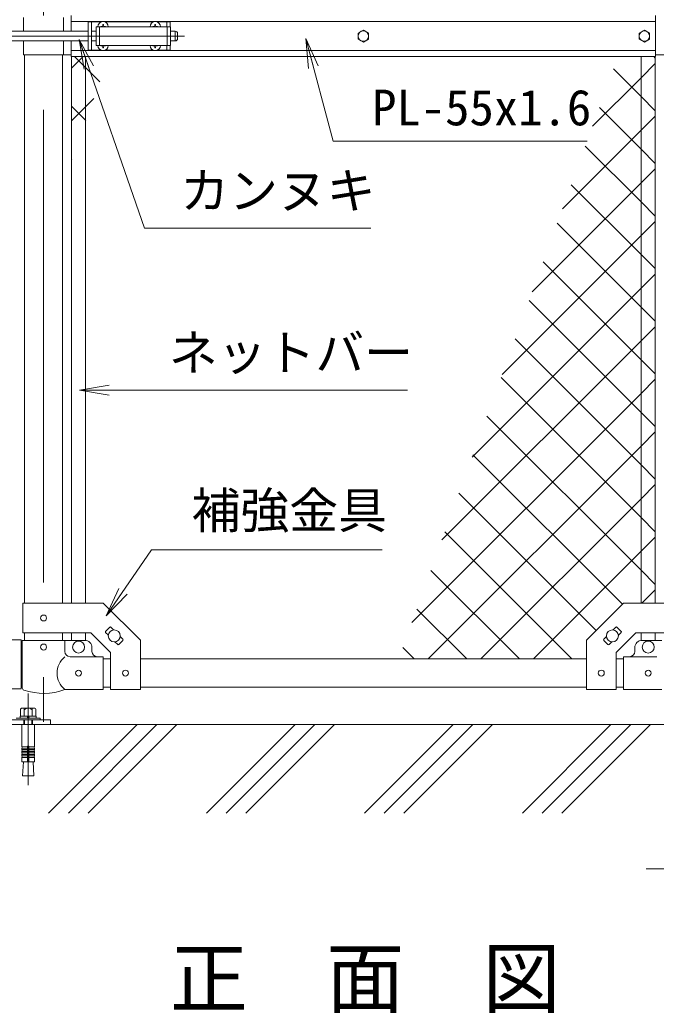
# Model space of a CAD drawing. Units: millimetres, scale not verified. Extents: x -4200 to 4200, y -2970 to 2970.
# Drawn here: x -2568 to -1713, y -627 to 708 of the extents above; entities that cross this region are included whole.
import ezdxf
from ezdxf.enums import TextEntityAlignment as Align

# ---------------------------------------------------------------- set-up
doc = ezdxf.new("R2010")
doc.units = ezdxf.units.MM
doc.header["$LTSCALE"] = 20
doc.linetypes.add('DASHED', pattern=[7.5, 6, -1.5])
doc.linetypes.add('USER1', pattern=[50.8, 31.75, -6.35, 6.35, -6.35])
doc.layers.add('0-0_D-TTL-TXT', color=7, linetype='Continuous')
for name, color, linetype, lineweight in [('0-1_D-BMK', 2, 'USER1', 13), ('0-2_D-STR1', 1, 'Continuous', 18), ('0-3_D-STR3', 3, 'Continuous', 13), ('0-4_D-STR-DIM', 7, 'Continuous', 9), ('0-5_0', 3, 'Continuous', 18), ('0-6_D-STR-TXT', 7, 'Continuous', 9), ('0-7_D-STR2', 7, 'Continuous', 9), ('0-9_D-BGD', 7, 'Continuous', 9)]:
    doc.layers.add(name, color=color, linetype=linetype, lineweight=lineweight)
doc.styles.add('ＭＳ ゴシック', font='')
doc.styles.get('ＭＳ ゴシック').set_extended_font_data('MS Gothic')

# ---------------------------------------------------------------- blocks, each defined once
blk = doc.blocks.new('_Open')
at = {"layer": '0-5_0', "color": 7, "lineweight": 9}
blk.add_line((-20, 3.33), (0, 0), dxfattribs=at)
blk.add_lwpolyline([(-20, -3.33), (0, 0), (-20, 0)], dxfattribs=at)

msp = doc.modelspace()

# ---------------------------------------------------------------- linework, layer by layer
at = {"layer": '0-1_D-BMK'}
for p, q in [((-2535.9, 1603.1), (-2535.9, -235.29)), ((-2666.59, 686.37), (-2346.59, 686.37)), ((-2556.55, -197.03), (-2556.55, -320.04))]:
    msp.add_line(p, q, dxfattribs=at)
at = {"layer": '0-2_D-STR1'}
for p, q in [((-2561.3, 661.37), (-2561.3, -75.58)), ((-2510.5, 661.37), (-2510.5, -75.58)), ((-2561.3, -115.58), (-2561.3, -125.63)), ((-2510.5, -115.58), (-2510.5, -125.63)), ((-2455.9, -150.63), (-2445.9, -150.63)), ((-2405.9, -150.63), (-1806.7, -150.63)), ((-1766.7, -150.63), (-1756.7, -150.63)), ((-2455.9, -188.63), (-2445.9, -188.63)), ((-2405.9, -188.63), (-1806.7, -188.63)), ((-1766.7, -188.63), (-1756.7, -188.63))]:
    msp.add_line(p, q, dxfattribs=at)
at = {"layer": '0-3_D-STR3'}
for p, q in [((-2562.9, 711.37), (-2562.9, 692.87)), ((-2508.9, 711.37), (-2508.9, 692.87)), ((-2498.8, 692.87), (-2498.8, 713.87)), ((-1713.8, 658.87), (-1713.8, 713.87)), ((-2498.8, 705.87), (-1713.8, 705.87)), ((-2475.9, 705.37), (-2475.9, 667.37)), ((-2475.9, 705.37), (-2458.49, 705.37)), ((-2471.4, 705.37), (-2471.4, 667.37)), ((-2465.4, 698.87), (-2465.4, 673.87)), ((-2465.4, 698.87), (-2365.4, 698.87)), ((-2457.75, 699.28), (-2459.05, 699.26)), ((-2459.05, 699.26), (-2459.05, 698.87)), ((-2456.29, 702.02), (-2456.31, 700.72)), ((-2456.29, 702.02), (-2455.5, 702.02)), ((-2455.5, 702.02), (-2455.48, 700.72)), ((-2453.3, 705.37), (-2388.49, 705.37)), ((-2387.75, 699.28), (-2389.05, 699.26)), ((-2389.05, 699.26), (-2389.05, 698.87)), ((-2386.29, 702.02), (-2386.31, 700.72)), ((-2386.29, 702.02), (-2385.5, 702.02)), ((-2385.5, 702.02), (-2385.48, 700.72)), ((-2384.04, 699.28), (-2382.75, 699.26)), ((-2383.3, 705.37), (-2365.9, 705.37)), ((-2382.75, 699.26), (-2382.75, 698.87)), ((-2370.4, 705.37), (-2370.4, 698.87)), ((-2365.9, 705.37), (-2365.9, 698.87)), ((-2365.4, 698.87), (-2365.4, 673.87)), ((-2599.25, 692.87), (-2475.9, 692.87)), ((-2471.4, 692.87), (-2465.4, 692.87)), ((-2365.4, 692.87), (-2358.9, 692.87)), ((-2358.9, 692.87), (-2358.9, 679.87)), ((-2355.9, 689.87), (-2355.9, 682.87)), ((-2599.25, 679.87), (-2475.9, 679.87)), ((-2562.9, 679.87), (-2562.9, 661.37)), ((-2508.9, 679.87), (-2508.9, 661.37)), ((-2498.8, 658.87), (-2498.8, 679.87)), ((-2475.9, 667.37), (-2458.49, 667.37)), ((-2471.4, 679.87), (-2465.4, 679.87)), ((-2465.4, 673.87), (-2365.4, 673.87)), ((-2459.05, 673.47), (-2459.05, 673.87)), ((-2457.75, 673.45), (-2459.05, 673.47)), ((-2456.29, 670.72), (-2456.31, 672.01)), ((-2456.29, 670.72), (-2455.5, 670.72)), ((-2455.5, 670.72), (-2455.48, 672.01)), ((-2454.04, 673.45), (-2452.75, 673.47)), ((-2453.3, 667.37), (-2388.49, 667.37)), ((-2452.75, 673.47), (-2452.75, 673.87)), ((-2389.05, 673.47), (-2389.05, 673.87)), ((-2387.75, 673.45), (-2389.05, 673.47)), ((-2386.29, 670.72), (-2386.31, 672.01)), ((-2386.29, 670.72), (-2385.5, 670.72)), ((-2385.5, 670.72), (-2385.48, 672.01)), ((-2384.04, 673.45), (-2382.75, 673.47)), ((-2383.3, 667.37), (-2365.9, 667.37)), ((-2382.75, 673.47), (-2382.75, 673.87)), ((-2370.4, 673.87), (-2370.4, 667.37)), ((-2365.9, 673.87), (-2365.9, 667.37)), ((-2365.4, 679.87), (-2358.9, 679.87)), ((-2562.9, 661.37), (-2498.8, 661.37)), ((-2498.8, 666.87), (-1713.8, 666.87)), ((-2498.8, 658.87), (-1713.8, 658.87)), ((-2498.4, 658.87), (-2498.4, -75.58)), ((-2479.4, 658.87), (-2479.4, -75.58)), ((-1733.2, 658.87), (-1733.2, -75.58)), ((-1714.2, 658.87), (-1714.2, -75.58)), ((-1649.7, 661.37), (-1713.8, 661.37)), ((-2563.6, -115.58), (-2563.6, -75.58)), ((-2563.6, -115.58), (-2472.46, -115.58)), ((-2498.4, -115.58), (-2498.4, -125.63)), ((-2479.4, -115.58), (-2479.4, -125.63)), ((-2472.46, -115.58), (-2445.9, -142.15)), ((-2452.56, -113.57), (-2446.91, -107.92)), ((-2452.56, -114.99), (-2448.85, -118.7)), ((-2445.49, -107.92), (-2441.78, -111.63)), ((-1767.1, -107.92), (-1770.82, -111.63)), ((-1740.13, -115.58), (-1766.7, -142.15)), ((-1760.03, -113.57), (-1765.69, -107.92)), ((-1760.03, -114.99), (-1763.74, -118.7)), ((-1649, -115.58), (-1740.13, -115.58)), ((-1733.2, -115.58), (-1733.2, -125.63)), ((-1714.2, -115.58), (-1714.2, -125.63)), ((-2565.85, -124.93), (-2656.55, -124.93)), ((-2565.85, -124.93), (-2565.85, -190.93)), ((-2564.45, -125.63), (-2507.35, -125.63)), ((-2564.45, -125.63), (-2564.45, -189.33)), ((-2507.35, -125.63), (-2507.35, -140.63)), ((-2507.35, -125.63), (-2480.9, -125.63)), ((-2440.02, -127.53), (-2436.3, -131.25)), ((-2434.89, -131.25), (-2429.23, -125.59)), ((-2432.94, -120.46), (-2429.23, -124.18)), ((-2405.9, -191.83), (-2405.9, -125.58)), ((-1806.7, -191.83), (-1806.7, -125.58)), ((-1779.65, -120.46), (-1783.36, -124.18)), ((-1777.71, -131.25), (-1783.36, -125.59)), ((-1772.58, -127.53), (-1776.29, -131.25)), ((-1705.25, -125.63), (-1731.7, -125.63)), ((-2470.9, -140.63), (-2470.9, -135.63)), ((-2445.9, -191.83), (-2445.9, -142.15)), ((-1766.7, -191.83), (-1766.7, -142.15)), ((-1741.7, -140.63), (-1741.7, -135.63)), ((-2455.9, -147.63), (-2500.35, -147.63)), ((-2455.9, -191.63), (-2455.9, -147.63)), ((-1756.7, -147.63), (-1712.25, -147.63)), ((-1756.7, -191.63), (-1756.7, -147.63)), ((-2565.85, -190.93), (-2681.55, -190.93)), ((-2455.9, -191.63), (-2507.35, -191.63)), ((-2445.9, -191.83), (-2405.9, -191.83)), ((-1766.7, -191.83), (-1806.7, -191.83)), ((-1756.7, -191.63), (-1705.25, -191.63)), ((-2566.94, -219.03), (-2566.94, -227.33)), ((-2548.75, -216.53), (-2564.34, -216.53)), ((-2562.55, -216.53), (-2550.55, -216.53)), ((-2561.74, -227.33), (-2561.74, -219.03)), ((-2551.35, -227.33), (-2551.35, -219.03)), ((-2546.15, -227.33), (-2546.15, -219.03)), ((-2540.55, -230.33), (-2572.55, -230.33)), ((-2545.8, -227.33), (-2567.3, -227.33)), ((-2567.3, -227.33), (-2567.3, -230.33)), ((-2567.3, -230.33), (-2545.8, -230.33)), ((-2566.94, -227.33), (-2546.15, -227.33)), ((-2565.2, -238.63), (-2565.2, -268.67)), ((-2562.54, -232.63), (-2562.54, -238.63)), ((-2561.46, -238.63), (-2561.46, -232.63)), ((-2558.05, -227.33), (-2557.24, -230.33)), ((-2555.05, -230.33), (-2555.85, -227.33)), ((-2551.62, -238.63), (-2551.62, -232.63)), ((-2550.54, -238.63), (-2550.54, -232.63)), ((-2547.9, -238.63), (-2547.9, -268.67)), ((-2545.8, -230.33), (-2545.8, -227.33)), ((-2540.55, -232.63), (-2540.55, -230.33)), ((-2557.55, -268.67), (-2565.2, -268.67)), ((-2565.2, -271.17), (-2564.76, -268.71)), ((-2565.2, -271.17), (-2557.55, -271.17)), ((-2565.2, -271.17), (-2565.2, -272.67)), ((-2565.2, -272.67), (-2557.55, -272.67)), ((-2565.2, -275.17), (-2564.76, -272.71)), ((-2565.2, -275.17), (-2557.55, -275.17)), ((-2565.2, -275.17), (-2565.2, -276.67)), ((-2565.2, -276.67), (-2557.55, -276.67)), ((-2565.2, -279.17), (-2564.76, -276.71)), ((-2565.2, -279.17), (-2557.55, -279.17)), ((-2565.2, -279.17), (-2565.2, -280.67)), ((-2557.55, -268.67), (-2557.55, -288.63)), ((-2555.55, -268.67), (-2547.9, -268.67)), ((-2555.55, -268.67), (-2555.55, -288.63)), ((-2547.9, -271.17), (-2555.55, -271.17)), ((-2547.9, -272.67), (-2555.55, -272.67)), ((-2547.9, -275.17), (-2555.55, -275.17)), ((-2547.9, -276.67), (-2555.55, -276.67)), ((-2547.9, -279.17), (-2555.55, -279.17)), ((-2547.9, -271.17), (-2548.33, -268.71)), ((-2547.9, -275.17), (-2548.33, -272.71)), ((-2547.9, -279.17), (-2548.33, -276.71)), ((-2547.9, -271.17), (-2547.9, -272.67)), ((-2547.9, -275.17), (-2547.9, -276.67)), ((-2547.9, -279.17), (-2547.9, -280.67)), ((-2565.2, -283.13), (-2564.76, -280.67)), ((-2565.2, -280.67), (-2557.55, -280.67)), ((-2565.2, -283.13), (-2557.55, -283.13)), ((-2565.2, -283.13), (-2565.2, -288.63)), ((-2565.2, -288.63), (-2547.9, -288.63)), ((-2563.04, -288.63), (-2564.12, -307.73)), ((-2547.9, -280.67), (-2555.55, -280.67)), ((-2547.9, -283.13), (-2555.55, -283.13)), ((-2550.05, -288.63), (-2548.97, -307.73)), ((-2547.9, -283.13), (-2548.33, -280.67)), ((-2547.9, -283.13), (-2547.9, -288.63)), ((-2548.97, -307.73), (-2564.12, -307.73))]:
    msp.add_line(p, q, dxfattribs=at)
at = {"layer": '0-3_D-STR3', "linetype": 'DASHED'}
for p, q in [((-2460.9, 698.87), (-2460.9, 673.87)), ((-2369.9, 698.87), (-2369.9, 673.87))]:
    msp.add_line(p, q, dxfattribs=at)
at = {"layer": '0-3_D-STR3'}
for points in [[(-2454.04, 699.28), (-2452.75, 699.26), (-2452.75, 698.87)], [(-2563.6, -75.58), (-2455.9, -75.58), (-2405.9, -125.58)], [(-1649, -75.58), (-1756.7, -75.58), (-1806.7, -125.58)]]:
    msp.add_lwpolyline(points, dxfattribs=at)
for points in [[(-2106.3, 694.47), (-2113.31, 690.42), (-2113.31, 682.32), (-2106.3, 678.27), (-2099.28, 682.32), (-2099.28, 690.42)], [(-1728.8, 694.47), (-1735.81, 690.42), (-1735.81, 682.32), (-1728.8, 678.27), (-1721.78, 682.32), (-1721.78, 690.42)], [(-2676.55, -238.63), (-2526.55, -238.63), (-2526.55, -232.63), (-2676.55, -232.63)]]:
    msp.add_lwpolyline(points, close=True, dxfattribs=at)
for centre, radius in [((-2106.3, 686.37), 7.03), ((-1728.8, 686.37), 7.03), ((-2535.9, -95.58), 4), ((-2440.9, -119.58), 8), ((-1771.7, -119.58), 8), ((-2535.9, -134.63), 4), ((-2488.9, -134.63), 8), ((-1723.7, -134.63), 8), ((-2488.9, -169.63), 4), ((-2425.9, -169.58), 4), ((-1786.7, -169.58), 4), ((-1723.7, -169.63), 4)]:
    msp.add_circle(centre, radius, dxfattribs=at)
for centre, radius, start, end in [((-2455.9, 698.87), 7, 0, 180), ((-2457.8, 700.77), 1.49, 270, 0), ((-2453.99, 700.77), 1.49, 180, 270), ((-2385.9, 698.87), 7, 0, 180), ((-2387.8, 700.77), 1.49, 270, 0), ((-2383.99, 700.77), 1.49, 180, 270), ((-2358.9, 689.87), 3, 0, 90), ((-2358.9, 682.87), 3, 270, 0), ((-2455.9, 673.87), 7, 180, 0), ((-2457.8, 671.96), 1.49, 0, 90), ((-2453.99, 671.96), 1.49, 90, 180), ((-2385.9, 673.87), 7, 180, 0), ((-2387.8, 671.96), 1.49, 0, 90), ((-2383.99, 671.96), 1.49, 90, 180), ((-2451.86, -114.28), 1, 135, 225), ((-2446.2, -108.62), 1, 45, 135), ((-1766.39, -108.62), 1, 45, 135), ((-1760.74, -114.28), 1, 315, 45), ((-2480.9, -135.63), 10, 0, 90), ((-2435.59, -130.54), 1, 225, 315), ((-2429.94, -124.89), 1, 315, 45), ((-1782.66, -124.89), 1, 135, 225), ((-1777, -130.54), 1, 225, 315), ((-1731.7, -135.63), 10, 90, 180), ((-2500.35, -140.63), 7, 180, 270), ((-2463.9, -140.63), 7, 180, 270), ((-1748.7, -140.63), 7, 270, 0), ((-2489.15, -169.63), 28.55, 129.59418, 230.40582), ((-2561.15, -189.33), 3.3, 180, 250.77949), ((-2535.9, -116.9), 80, 250.77949, 290.9084), ((-2564.34, -219.13), 2.6, 2.20423, 177.79577), ((-2556.55, -223.18), 6.65, 38.61324, 141.38676), ((-2548.75, -219.13), 2.6, 2.20423, 177.79577), ((-2556.55, -268.67), 1, 0, 180)]:
    msp.add_arc(centre, radius, start, end, dxfattribs=at)
at = {"layer": '0-4_D-STR-DIM'}
msp.add_line((-1686.55, -432.54), (-1726.55, -432.54), dxfattribs=at)
at = {"layer": '0-6_D-STR-TXT'}
msp.add_line((-2047.05, 210.69), (-2485.64, 210.69), dxfattribs=at)
for points in [[(-1805.77, 545.22), (-2147.05, 545.22), (-2183.27, 681.26)], [(-2096.19, 428.2), (-2400.16, 428.2), (-2487.6, 679.95)], [(-2080.99, -4.05), (-2391.05, -4.05), (-2450.76, -91.19)]]:
    msp.add_lwpolyline(points, dxfattribs=at)
at = {"layer": '0-7_D-STR2'}
for p, q in [((-2498.4, 643.08), (-2482.6, 658.87)), ((-1714.2, 656.74), (-1716.32, 658.87)), ((-1733.2, 605.03), (-1770.41, 642.24)), ((-1733.2, 630.46), (-1714.2, 649.46)), ((-1798.44, 565.21), (-1733.2, 630.46)), ((-1714.2, 586.03), (-1733.2, 605.03)), ((-1733.2, 534.32), (-1789.28, 590.4)), ((-1733.2, 559.75), (-1714.2, 578.75)), ((-1838.91, 454.04), (-1733.2, 559.75)), ((-1733.2, 463.61), (-1808.14, 538.56)), ((-1714.2, 515.32), (-1733.2, 534.32)), ((-2497.88, 521.18), (-2498.4, 521.7)), ((-1733.2, 489.04), (-1714.2, 508.04)), ((-1879.37, 342.86), (-1733.2, 489.04)), ((-1733.2, 392.9), (-1827.01, 486.71)), ((-1714.2, 444.61), (-1733.2, 463.61)), ((-1733.2, 322.19), (-1845.88, 434.87)), ((-1733.2, 418.33), (-1714.2, 437.33)), ((-1919.84, 231.69), (-1733.2, 418.33)), ((-1714.2, 373.9), (-1733.2, 392.9)), ((-1733.2, 251.48), (-1864.75, 383.03)), ((-1733.2, 347.62), (-1714.2, 366.62)), ((-1960.3, 120.51), (-1733.2, 347.62)), ((-1733.2, 180.76), (-1883.62, 331.19)), ((-1714.2, 303.19), (-1733.2, 322.19)), ((-1733.2, 276.91), (-1714.2, 295.91)), ((-2000.76, 9.34), (-1733.2, 276.91)), ((-1733.2, 110.05), (-1902.49, 279.35)), ((-1714.2, 232.48), (-1733.2, 251.48)), ((-1733.2, 39.34), (-1921.36, 227.5)), ((-1733.2, 206.19), (-1714.2, 225.19)), ((-2041.23, -101.84), (-1733.2, 206.19)), ((-1733.2, -31.37), (-1940.23, 175.66)), ((-1714.2, 161.76), (-1733.2, 180.76)), ((-1733.2, 135.48), (-1714.2, 154.48)), ((-2019.31, -150.63), (-1733.2, 135.48)), ((-1758.19, -77.08), (-1959.1, 123.82)), ((-1714.2, 91.05), (-1733.2, 110.05)), ((-1733.2, 64.77), (-1714.2, 83.77)), ((-1793.55, -112.44), (-1977.96, 71.98)), ((-1948.6, -150.63), (-1733.2, 64.77)), ((-1714.2, 20.34), (-1733.2, 39.34)), ((-1826.06, -150.63), (-1996.83, 20.14)), ((-1733.2, -5.94), (-1714.2, 13.06)), ((-1877.89, -150.63), (-1733.2, -5.94)), ((-1896.77, -150.63), (-2015.7, -31.7)), ((-1714.2, -50.37), (-1733.2, -31.37)), ((-1732.13, -75.58), (-1714.2, -57.65)), ((-1967.48, -150.63), (-2034.57, -83.55)), ((-2038.2, -150.63), (-2053.44, -135.39)), ((-1807.18, -150.63), (-1806.7, -150.15))]:
    msp.add_line(p, q, dxfattribs=at)
for points in [[(-2460.14, 624.87), (-2479.4, 644.12), (-2494.14, 658.87)], [(-2498.4, 572.37), (-2479.4, 591.37), (-2468.29, 602.47)], [(-2479.01, 573.02), (-2479.4, 573.41), (-2498.4, 592.41)]]:
    msp.add_lwpolyline(points, dxfattribs=at)
at = {"layer": '0-9_D-BGD'}
for p, q in [((-1251.55, -238.63), (-2951.55, -238.63)), ((-2529.14, -357.69), (-2410.08, -238.63)), ((-2502.62, -357.69), (-2383.56, -238.63)), ((-2476.11, -357.69), (-2357.05, -238.63)), ((-2317.01, -357.69), (-2197.95, -238.63)), ((-2290.49, -357.69), (-2171.43, -238.63)), ((-2263.97, -357.69), (-2144.91, -238.63)), ((-2104.88, -357.69), (-1985.81, -238.63)), ((-2078.36, -357.69), (-1959.3, -238.63)), ((-2051.84, -357.69), (-1932.78, -238.63)), ((-1892.74, -357.69), (-1773.68, -238.63)), ((-1866.23, -357.69), (-1747.17, -238.63)), ((-1839.71, -357.69), (-1720.65, -238.63))]:
    msp.add_line(p, q, dxfattribs=at)

# ---------------------------------------------------------------- block references
at = {"layer": '0-6_D-STR-TXT', "xscale": 2, "yscale": 2}
for p, rotation in [((-2488.26, 681.84), 109.15293), ((-2183.78, 683.19), 104.91069), ((-2487.64, 210.69), 180), ((-2451.89, -92.84), 235.58239)]:
    msp.add_blockref('_Open', p, dxfattribs=dict(at, rotation=rotation))

# ---------------------------------------------------------------- texts
at = {"layer": '0-0_D-TTL-TXT', "style": 'ＭＳ ゴシック'}
msp.add_text('正\u3000面\u3000図', height=76.98, dxfattribs=at).set_placement((-2366.28, -641.23), align=Align.BOTTOM_LEFT)
at = {"layer": '0-6_D-STR-TXT', "style": 'ＭＳ ゴシック'}
for s, p in [('PL-55x1.6', (-2094.6, 551.97)), ('カンヌキ', (-2352.29, 440.27)), ('ネットバー', (-2367.61, 222.64)), ('補強金具', (-2337.08, 10.57))]:
    msp.add_text(s, height=48.09, dxfattribs=at).set_placement(p, align=Align.BOTTOM_LEFT)

doc.saveas('drawing.dxf')
